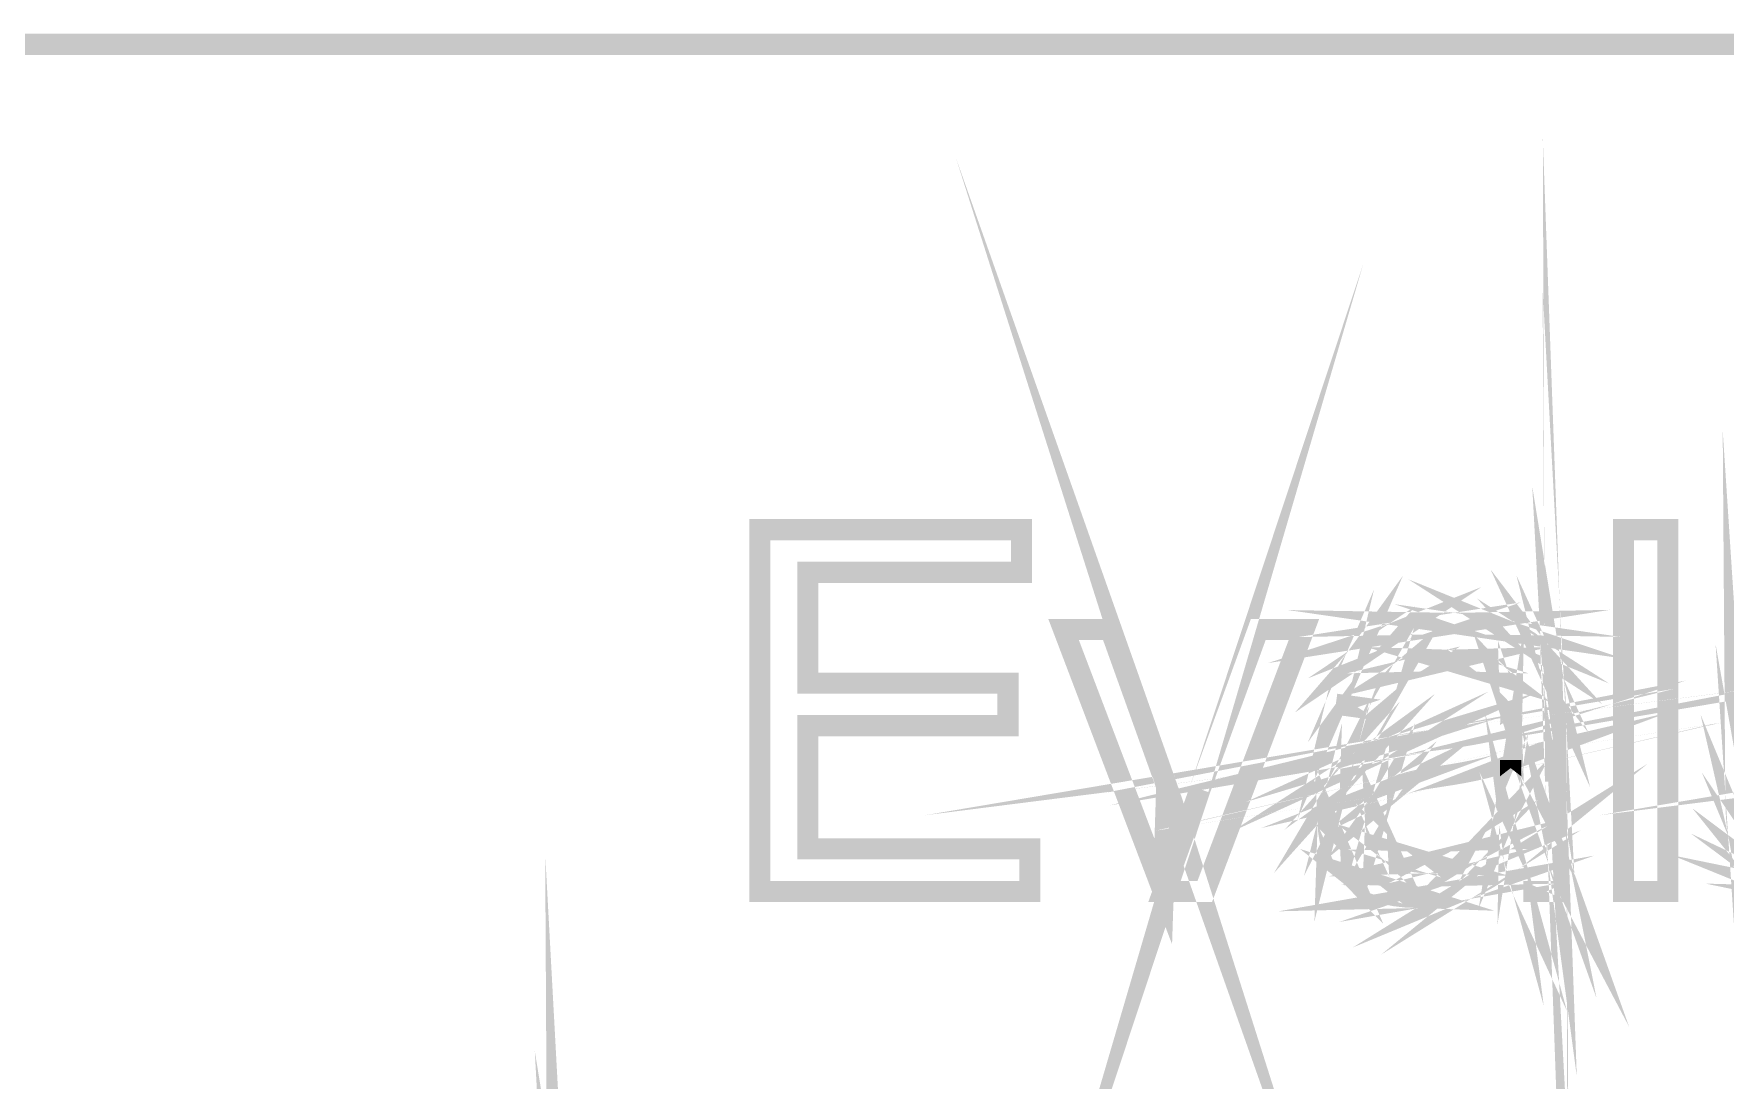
# Model space of a CAD drawing. Extents: x -4 to 1079, y -4 to 725.
# Drawn here: x 122.2 to 202.5, y 670.9 to 720.5 of the extents above; entities that cross this region are included whole.
import ezdxf

# ---------------------------------------------------------------- set-up
doc = ezdxf.new("R2010")
doc.units = 0
doc.layers.get('0').update_dxf_attribs({"linetype": 'CONTINUOUS'})

msp = doc.modelspace()

# ---------------------------------------------------------------- linework, layer by layer
at = {"color": 7, "const_width": 1}
for points in [[(0, 720.0452880859375), (478.98712158203125, 720.0452880859375), (478.98712158203125, 612.7885437011719), (0, 612.7885437011719), (0, 720.0452880859375)], [(175.97980238962919, 684.8165110209957), (176.1022590618695, 684.4697098984404), (176.2218456558541, 684.1190820048772), (176.3385621715831, 683.7646273403067), (176.45240860905653, 683.4063459047288), (176.56338496827425, 683.0442376981432), (176.6714912492364, 682.6783027205503), (176.77672745194286, 682.3085409719497), (175.97980238962919, 684.8165110209957)], [(194.33251779526472, 689.7972926604562), (194.36050105825717, 689.6255663114944), (194.38417920386607, 689.4184423307128), (194.40355223209158, 689.1759207181118), (194.4186201429337, 688.8980014736917), (194.4293829363923, 688.5846845974519), (194.43584061246747, 688.2359700893927), (194.43799317115918, 687.8518579495139), (194.33251779526472, 689.7972926604562)], [(203.12213245313615, 682.5898086410016), (203.0879306872566, 682.7821038841291), (203.05899073151227, 683.0040566025643), (203.03531258590328, 683.255666796308), (203.01689625042965, 683.53693446536), (203.00374172509134, 683.8478596097201), (202.99584900988836, 684.1884422293883), (202.9932181048207, 684.5586823243648), (203.12213245313615, 682.5898086410016)], [(156.66608911473304, 679.8240098953247), (156.66608911473304, 697.0047766799107), (169.088744497858, 697.0047766799107), (169.088744497858, 694.977305565495), (158.93966943956912, 694.977305565495), (158.93966943956912, 689.7152562569827), (168.44417275628075, 689.7152562569827), (168.44417275628075, 687.6995046287775), (158.93966943956912, 687.6995046287775), (158.93966943956912, 681.8514810097404), (169.48720702901483, 681.8514810097404), (169.48720702901483, 679.8240098953247), (156.66608911473304, 679.8240098953247)], [(197.66085187904537, 679.8240098953247), (197.66085187904537, 697.0047766799107), (199.7703593969345, 697.0047766799107), (199.7703593969345, 679.8240098953247), (197.66085187904537, 679.8240098953247)], [(184.00765044381842, 688.7190999290906), (184.0954270038032, 689.0870678787816), (184.19803230144197, 689.4342277611187), (184.3154663367349, 689.7605795761028), (184.44772910968194, 690.0661233237337), (184.59482062028303, 690.3508590040111), (184.75674086853826, 690.6147866169352), (184.93348985444754, 690.857906162506), (184.00765044381842, 688.7190999290906)], [(193.676226567477, 691.2329297212418), (193.80442339622857, 691.0644322103176), (193.92113991195754, 690.8837368668067), (194.026376114664, 690.6908436907094), (194.120132004348, 690.4857526820258), (194.20240758100942, 690.2684638407557), (194.27320284464835, 690.0389771668991), (194.33251779526472, 689.7972926604562), (193.676226567477, 691.2329297212418)], [(184.93348985444754, 690.857906162506), (185.12937269539444, 691.0829681323852), (185.34869450876224, 691.2927230182341), (185.59145529455105, 691.4871708200532), (185.8576550527609, 691.6663115378423), (186.1472937833917, 691.8301451716011), (186.4603714864435, 691.9786717213301), (186.79688816191629, 692.111891187029), (184.93348985444754, 690.857906162506)], [(192.21129079116508, 692.1763483611867), (192.48514409138997, 692.0652524153752), (192.73747180469755, 691.9462637543602), (192.96827393108788, 691.8193823781424), (193.17755047056104, 691.6846082867219), (193.3653014231169, 691.5419414800982), (193.53152678875557, 691.3913819582715), (193.676226567477, 691.2329297212418), (192.21129079116508, 692.1763483611867)], [(186.79688816191629, 692.111891187029), (187.1530170388026, 692.2284881161642), (187.5249313460948, 692.3271470562013), (187.912631083793, 692.4078680071409), (188.31611625189723, 692.4706509689829), (188.7353868504074, 692.5154959417272), (189.17044287932356, 692.5424029253737), (189.62128433864564, 692.5513719199225), (186.79688816191629, 692.111891187029)], [(189.62128433864564, 692.5513719199225), (190.06447225595278, 692.5437183779077), (190.48326450808693, 692.5207577518626), (190.8776610950483, 692.4824900417874), (191.2476620168368, 692.4289152476823), (191.59326727345245, 692.3600333695471), (191.91447686489522, 692.275844407382), (192.21129079116508, 692.1763483611867), (189.62128433864564, 692.5513719199225)], [(189.62128433864564, 692.5513719199225), (189.62128433864564, 692.5513719199225)], [(175.81572958268225, 679.8240098953247), (171.08105715364218, 692.2701042508706), (173.30775953363627, 692.2701042508706), (175.97980238962919, 684.8165110209957), (175.97980238962919, 684.8165110209957), (175.81572958268225, 679.8240098953247)], [(177.56193302804604, 684.6758771864697), (180.32773177372292, 692.2701042508706), (182.49583672266454, 692.2701042508706), (177.78460326604545, 679.8240098953247), (175.81572958268225, 679.8240098953247), (177.56193302804604, 684.6758771864697)], [(187.1191740327049, 690.2836513381917), (186.92412829791598, 690.118263078711), (186.74415047396906, 689.9201080924785), (186.5792405608642, 689.6891863794939), (186.4293985586015, 689.425497939758), (186.29462446718077, 689.1290427732699), (186.17491828660218, 688.7998208800302), (186.07028001686558, 688.4378322600387), (187.1191740327049, 690.2836513381917)], [(186.79688816191629, 692.111891187029), (186.79688816191629, 692.111891187029)], [(191.96518158074468, 683.1875024377368), (192.05534987260916, 683.405628385165), (192.1316461195713, 683.6514984223973), (192.19407032163127, 683.9251125494341), (192.2426224787891, 684.2264707662755), (192.27730259104462, 684.5555730729212), (192.29811065839795, 684.9124194693713), (192.30504668084905, 685.297009955626), (191.96518158074468, 683.1875024377368)], [(192.21129079116508, 692.1763483611867), (192.21129079116508, 692.1763483611867)], [(189.31657769717276, 690.8051684745587), (188.90723278596334, 690.7945252676943), (188.5296979087538, 690.7625956471003), (188.18397306554417, 690.709379612777), (187.87005825633452, 690.6348771647247), (187.5879534811247, 690.5390883029429), (187.33765873991487, 690.4220130274321), (187.1191740327049, 690.2836513381917), (189.31657769717276, 690.8051684745587)], [(184.93348985444754, 690.857906162506), (184.93348985444754, 690.857906162506)], [(191.71907237032428, 690.0902798157185), (191.47200646715206, 690.2799441537783), (191.19289135679185, 690.4404293629057), (190.8817270392438, 690.5717354431007), (190.53851351450788, 690.6738623943636), (190.16325078258404, 690.7468102166943), (189.75593884347236, 690.7905789100927), (189.31657769717276, 690.8051684745587), (191.71907237032428, 690.0902798157185)], [(189.31657769717276, 690.8051684745587), (189.31657769717276, 690.8051684745587)], [(192.31676616705954, 688.2737594530918), (192.30456833447315, 688.6265399053467), (192.2679748367138, 688.9482278431651), (192.20698567378162, 689.2388232665477), (192.12160084567662, 689.4983261754946), (192.0118203523987, 689.7267365700052), (191.87764419394793, 689.9240544500799), (191.71907237032428, 690.0902798157185), (192.31676616705954, 688.2737594530918)], [(193.676226567477, 691.2329297212418), (193.676226567477, 691.2329297212418)], [(194.43799317115918, 685.0391812589951), (194.4407436628209, 684.2428541296515), (194.44899513780578, 683.5347819066683), (194.46274759611399, 682.9149645900458), (194.48200103774553, 682.3834021797842), (194.50675546270037, 681.9400946758831), (194.53701087097846, 681.5850420783427), (194.57276726257987, 681.3182443871628), (194.43799317115918, 685.0391812589951)], [(186.66797381360084, 686.6799093284644), (186.85835567122447, 686.7265481001185), (187.07456823314863, 686.7727085253965), (187.31661149937352, 686.8183906042985), (187.58448546989916, 686.8635943368249), (187.87819014472547, 686.9083197229751), (188.19772552385243, 686.9525667627495), (188.54309160728008, 686.9963354561478), (186.66797381360084, 686.6799093284644)], [(187.1191740327049, 690.2836513381917), (187.1191740327049, 690.2836513381917)], [(191.71907237032428, 690.0902798157185), (191.71907237032428, 690.0902798157185)], [(218.6973296268843, 686.6799093284644), (218.8877114845079, 686.7265481001185), (219.1039240464321, 686.7727085253965), (219.34596731265702, 686.8183906042985), (219.61384128318264, 686.8635943368249), (219.90754595800894, 686.9083197229751), (220.2270813371359, 686.9525667627495), (220.57244742056355, 686.9963354561478), (218.6973296268843, 686.6799093284644)], [(188.54309160728008, 686.9963354561478), (189.24554326034593, 687.0857862284486), (189.89298508017873, 687.1800204645082), (190.48541706677867, 687.2790381643274), (191.0228392201457, 687.3828393279063), (191.50525154027974, 687.4914239552443), (191.9326540271809, 687.6047920463417), (192.30504668084905, 687.7229436011985), (188.54309160728008, 686.9963354561478)], [(194.33251779526472, 689.7972926604562), (194.33251779526472, 689.7972926604562)], [(185.1503003493417, 685.9884596420452), (185.3463027768826, 686.1145039121052), (185.54924122687447, 686.231459601022), (185.7591156993175, 686.3393267087961), (185.9759261942117, 686.4381052354277), (186.19967271155696, 686.527795180916), (186.43035525135335, 686.6083965452617), (186.66797381360084, 686.6799093284644), (185.1503003493417, 685.9884596420452)], [(184.06038813176565, 684.775492819259), (184.18451901632176, 684.9853672917021), (184.31917352114843, 685.1830439315586), (184.46435164624575, 685.3685227388288), (184.6200533916138, 685.5418037135126), (184.78627875725243, 685.7028868556099), (184.96302774316177, 685.8517721651208), (185.1503003493417, 685.9884596420452), (184.06038813176565, 684.775492819259)], [(183.64434637129307, 683.1054660342634), (183.65283701946603, 683.3634143174884), (183.67830896398468, 683.614904924638), (183.72076220484922, 683.8599378557124), (183.78019674205964, 684.0985131107119), (183.85661257561583, 684.3306306896361), (183.95000970551783, 684.5562905924851), (184.06038813176565, 684.775492819259), (183.64434637129307, 683.1054660342634)], [(186.07028001686558, 688.4378322600387), (184.00765044381842, 688.7190999290906), (184.00765044381842, 688.7190999290906), (186.07028001686558, 688.4378322600387)], [(192.9027404775843, 679.8240098953247), (192.81376805165976, 680.0160659652641), (192.73436255325393, 680.2172106163463), (192.66452398236686, 680.4274438485711), (192.60425233899866, 680.6467656619391), (192.55354762314914, 680.8751760564497), (192.5124098348184, 681.1126750321032), (192.48083897400647, 681.3592625888996), (192.9027404775843, 679.8240098953247)], [(192.30504668084905, 687.7229436011985), (192.3081559322927, 687.8403776364916), (192.31078683736033, 687.944896319634), (192.312939396052, 688.0364996506262), (192.31461360836784, 688.1151876294682), (192.31580947430766, 688.1809602561597), (192.31652699387158, 688.2338175307009), (192.31676616705954, 688.2737594530918), (192.30504668084905, 687.7229436011985)], [(192.30504668084905, 687.7229436011985), (192.30504668084905, 687.7229436011985)], [(192.31676616705954, 688.2737594530918), (192.31676616705954, 688.2737594530918)], [(194.43799317115918, 687.8518579495139), (194.43799317115918, 685.0391812589951), (194.43799317115918, 685.0391812589951), (194.43799317115918, 687.8518579495139)], [(203.77256393781863, 681.0252572319005), (203.64592173478897, 681.2136061174266), (203.53052067159373, 681.4136744891626), (203.4263607482331, 681.6254623471093), (203.33344196470702, 681.8489696912668), (203.25176432101551, 682.0841965216346), (203.18132781715855, 682.3311428382128), (203.12213245313615, 682.5898086410016), (203.77256393781863, 681.0252572319005)], [(192.30504668084905, 686.0704960455187), (191.95346209453425, 685.9394291385117), (191.55499956337738, 685.8141023880155), (191.1096590873785, 685.6945157940308), (190.61744066653773, 685.5806693565576), (190.07834430085495, 685.4725630755954), (189.4923699903302, 685.3701969511446), (188.85951773496345, 685.273570983205), (192.30504668084905, 686.0704960455187)], [(188.54309160728008, 686.9963354561478), (188.54309160728008, 686.9963354561478)], [(188.85951773496345, 685.273570983205), (188.50338885807722, 685.2190394963482), (188.1783524956269, 685.1625946239873), (187.88440864761264, 685.1042363661227), (187.62155731403442, 685.0439647227546), (187.38979849489215, 684.9817796938825), (187.18913219018594, 684.9176812795067), (187.0195583999157, 684.8516694796272), (188.85951773496345, 685.273570983205)], [(187.0195583999157, 684.8516694796272), (186.87055350381087, 684.7802762830186), (186.73159388160065, 684.7000336784546), (186.6026795332852, 684.610941665936), (186.4838104588645, 684.5130002454626), (186.37498665833846, 684.4062094170343), (186.27620813170716, 684.2905691806512), (186.18747487897053, 684.1660795363132), (187.0195583999157, 684.8516694796272)], [(185.1503003493417, 685.9884596420452), (185.1503003493417, 685.9884596420452)], [(186.18747487897053, 684.1660795363132), (186.10974359288056, 684.0351322159003), (186.04397096618897, 683.9001189512913), (185.99015699889583, 683.7610397424871), (185.94830169100126, 683.6178945894876), (185.9184050425051, 683.4706834922924), (185.9004670534074, 683.3194064509019), (185.89448772370815, 683.1640634653158), (186.18747487897053, 684.1660795363132)], [(186.66797381360084, 686.6799093284644), (186.66797381360084, 686.6799093284644)], [(192.30504668084905, 685.297009955626), (192.30504668084905, 686.0704960455187), (192.30504668084905, 685.297009955626)], [(184.74597807507962, 680.5447582972702), (184.4537084393812, 680.8424093296981), (184.20640336302088, 681.1627818149827), (184.00406284599885, 681.5058757531247), (183.8466868883151, 681.8716911441238), (183.73427548996952, 682.26022798798), (183.6668286509622, 682.6714862846932), (183.64434637129307, 683.1054660342634), (184.74597807507962, 680.5447582972702)], [(188.85951773496345, 685.273570983205), (188.85951773496345, 685.273570983205)], [(190.57056272169575, 681.7284264045302), (190.83150066977032, 681.8887920270638), (191.07186972367938, 682.065182253191), (191.29166988342314, 682.2575970829122), (191.4909011490016, 682.4660365162275), (191.66956352041464, 682.6905005531366), (191.82765699766236, 682.9309891936398), (191.96518158074468, 683.1875024377368), (190.57056272169575, 681.7284264045302)], [(194.57276726257987, 681.3182443871628), (194.61665554257226, 681.0968896016974), (194.67130661602323, 680.8781657212995), (194.73672048293278, 680.662072745969), (194.81289714330106, 680.4486106757065), (194.8998365971279, 680.2377795105116), (194.99753884441333, 680.0295792503844), (195.1060038851574, 679.8240098953247), (194.57276726257987, 681.3182443871628)], [(176.77672745194286, 682.3085409719497), (176.861633933672, 682.5979405293926), (176.9556289965439, 682.9036038636171), (177.05871264055864, 683.2255309746239), (177.17088486571626, 683.5637218624126), (177.2921456720167, 683.9181765269831), (177.42249505945995, 684.2888949683355), (177.56193302804604, 684.6758771864697), (176.77672745194286, 682.3085409719497)], [(184.06038813176565, 684.775492819259), (184.06038813176565, 684.775492819259)], [(187.0195583999157, 684.8516694796272), (187.0195583999157, 684.8516694796272)], [(186.18747487897053, 684.1660795363132), (186.18747487897053, 684.1660795363132)], [(183.64434637129307, 683.1054660342634), (183.64434637129307, 683.1054660342634)], [(185.89448772370815, 683.1640634653158), (185.90752266245255, 682.9287170483542), (185.94662747868546, 682.7048509444148), (186.0118021724071, 682.492465153498), (186.10304674361737, 682.2915596756039), (186.22036119231632, 682.1021345107322), (186.3637455185039, 681.924189658883), (186.53319972218014, 681.7577251200564), (185.89448772370815, 683.1640634653158)], [(185.89448772370815, 683.1640634653158), (185.89448772370815, 683.1640634653158)], [(188.40245777275413, 681.1951897819526), (188.74519295111415, 681.2060721620054), (189.07692616282753, 681.2387193021631), (189.39765740789434, 681.2931312024259), (189.7073866863146, 681.3693078627945), (190.0061139980882, 681.4672492832677), (190.29383934321527, 681.5869554638464), (190.57056272169575, 681.7284264045302), (188.40245777275413, 681.1951897819526)], [(191.96518158074468, 683.1875024377368), (191.96518158074468, 683.1875024377368)], [(205.19062176928855, 679.9646437298506), (204.92777043571036, 680.0896117205647), (204.68500964992145, 680.2234291192334), (204.46233941192202, 680.366095925857), (204.25975972171213, 680.5176121404357), (204.0772705792915, 680.677977762969), (203.91487198466038, 680.8471927934573), (203.77256393781863, 681.0252572319005), (205.19062176928855, 679.9646437298506)], [(176.77672745194286, 682.3085409719497), (176.77672745194286, 682.3085409719497)], [(192.48083897400647, 681.3592625888996), (192.14779030975927, 681.0866051546149), (191.8183292433315, 680.8378650391265), (191.49245577472337, 680.6130422424353), (191.17016990393478, 680.4121367645412), (190.8514716309657, 680.2351486054439), (190.53636095581615, 680.0820777651436), (190.22483787848614, 679.9529242436402), (192.48083897400647, 681.3592625888996)], [(146.98579089622945, 662.983110378962), (147.0137741592219, 662.8113840300002), (147.03745230483082, 662.6042600492186), (147.05682533305628, 662.3617384366177), (147.07189324389842, 662.0838191921974), (147.082656037357, 661.7705023159577), (147.0891137134322, 661.4217878078985), (147.0912662721239, 661.0376756680198), (146.98579089622945, 662.983110378962)], [(187.89851986570284, 679.5427422262728), (187.33191858340362, 679.5631915338444), (186.80406335755538, 679.6245394565583), (186.31495418815817, 679.7267859944151), (185.864591075212, 679.869931147415), (185.45297401871684, 680.0539749155572), (185.08010301867273, 680.2789172988423), (184.74597807507962, 680.5447582972702), (187.89851986570284, 679.5427422262728)], [(186.53319972218014, 681.7577251200564), (186.72776711059322, 681.6084810507637), (186.9464909909911, 681.4821976075159), (187.18937136337388, 681.3788747903129), (187.45640822774163, 681.2985125991554), (187.7476015840942, 681.2411110340428), (188.06295143243173, 681.2066700949752), (188.40245777275413, 681.1951897819526), (186.53319972218014, 681.7577251200564)], [(186.53319972218014, 681.7577251200564), (186.53319972218014, 681.7577251200564)], [(188.40245777275413, 681.1951897819526), (188.40245777275413, 681.1951897819526)], [(190.57056272169575, 681.7284264045302), (190.57056272169575, 681.7284264045302)], [(192.48083897400647, 681.3592625888996), (192.48083897400647, 681.3592625888996)], [(194.57276726257987, 681.3182443871628), (194.57276726257987, 681.3182443871628)], [(184.74597807507962, 680.5447582972702), (184.74597807507962, 680.5447582972702)], [(207.24739159923047, 679.5427422262728), (206.93562934871255, 679.5513524610399), (206.62984642789377, 679.5771831653403), (206.33004283677425, 679.6202343391748), (206.03621857535398, 679.6805059825433), (205.74837364363293, 679.7579980954451), (205.46650804161112, 679.8527106778811), (205.19062176928855, 679.9646437298506), (207.24739159923047, 679.5427422262728)], [(190.22483787848614, 679.9529242436402), (189.91187976202835, 679.8441004431143), (189.59246396949536, 679.752018765746), (189.26659050088713, 679.6766792115355), (188.93425935620385, 679.6180817804832), (188.59547053544534, 679.5762264725886), (188.2502240386117, 679.5511132878518), (187.89851986570284, 679.5427422262728), (190.22483787848614, 679.9529242436402)], [(187.89851986570284, 679.5427422262728), (187.89851986570284, 679.5427422262728)], [(190.22483787848614, 679.9529242436402), (190.22483787848614, 679.9529242436402)], [(195.1060038851574, 679.8240098953247), (192.9027404775843, 679.8240098953247), (192.9027404775843, 679.8240098953247), (195.1060038851574, 679.8240098953247)]]:
    msp.add_lwpolyline(points, dxfattribs=at)

doc.saveas('drawing.dxf')
